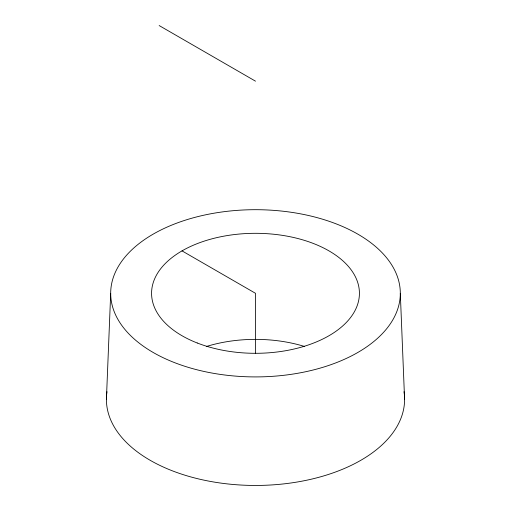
<?xml version="1.0" encoding="UTF-8"?>
<svg xmlns="http://www.w3.org/2000/svg" width="511" height="511" viewBox="0 0 511 511"><rect width="100%" height="100%" fill="white"/><g stroke="black" fill="none" stroke-linecap="round" stroke-linejoin="round"><path stroke-width="0.77" d="M106.409 399.372L110.689 293.308M159.151 25.55L255.5 81.172M182.018 250.882L255.5 293.308L255.5 353.12M400.311 293.308A144.811 83.606 0 0 1 183.091 365.71A144.811 83.606 0 0 1 183.091 220.899A144.811 83.606 0 0 1 400.311 293.308L404.591 399.372M404.003 391.701A149.091 86.078 0 0 1 255.5 485.45A149.091 86.078 0 0 1 106.997 391.701M206.418 346.484A103.925 59.998 0 0 1 304.582 346.484M197.252 342.996A103.925 59.998 0 0 0 359.156 297.587A103.925 59.998 0 0 0 210.091 239.34A103.925 59.998 0 0 0 197.252 342.996"/></g></svg>
